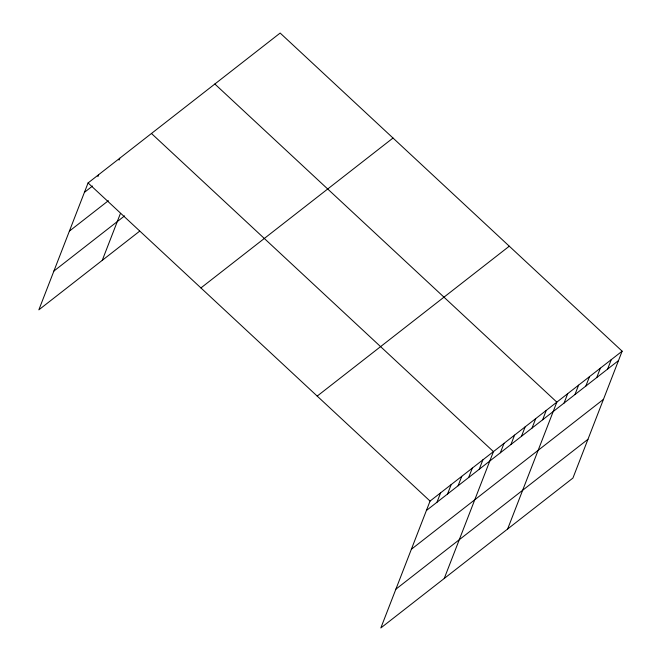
<?xml version="1.0" encoding="UTF-8"?>
<svg xmlns="http://www.w3.org/2000/svg" width="661" height="661" viewBox="0 0 661 661"><rect width="100%" height="100%" fill="white"/><g stroke="black" fill="none" stroke-linecap="round" stroke-linejoin="round"><path stroke-width="0.99" d="M622.141 351.173L430.055 501.079L380.843 627.95L572.93 478.052L622.141 351.173L280.157 33.05L88.07 182.948L38.859 309.827L139.628 231.185M97.902 176.594L98.629 174.711M119.03 160.102L119.765 158.219M102.248 260.36L120.376 213.61M436.971 502.253L440.623 492.833M447.53 494.007L451.19 484.587M458.098 485.761L461.75 476.341M468.666 477.523L472.318 468.095M479.225 469.277L482.877 459.858M444.233 578.482L493.445 451.612L151.46 133.481M500.352 452.785L504.013 443.366M510.92 444.539L514.572 435.12M521.488 436.293L525.14 426.874M532.047 428.055L535.707 418.628M542.615 419.809L546.267 410.39M507.623 529.015L556.835 402.144L214.842 84.013M564.064 403.07L567.716 393.65M574.946 394.576L578.606 385.156M585.836 386.082L589.488 376.663M596.718 377.588L600.37 368.169M607.608 369.086L611.26 359.667M84.418 192.368L92.54 186.03M69.38 231.127L108.387 200.688M53.888 271.068L124.59 215.891M200.927 287.932L393.014 138.033M317.197 396.096L509.284 246.198M426.403 510.499L618.489 360.592M411.373 549.258L603.452 399.351M395.881 589.191L587.968 439.292M88.07 182.948L430.055 501.079"/></g></svg>
